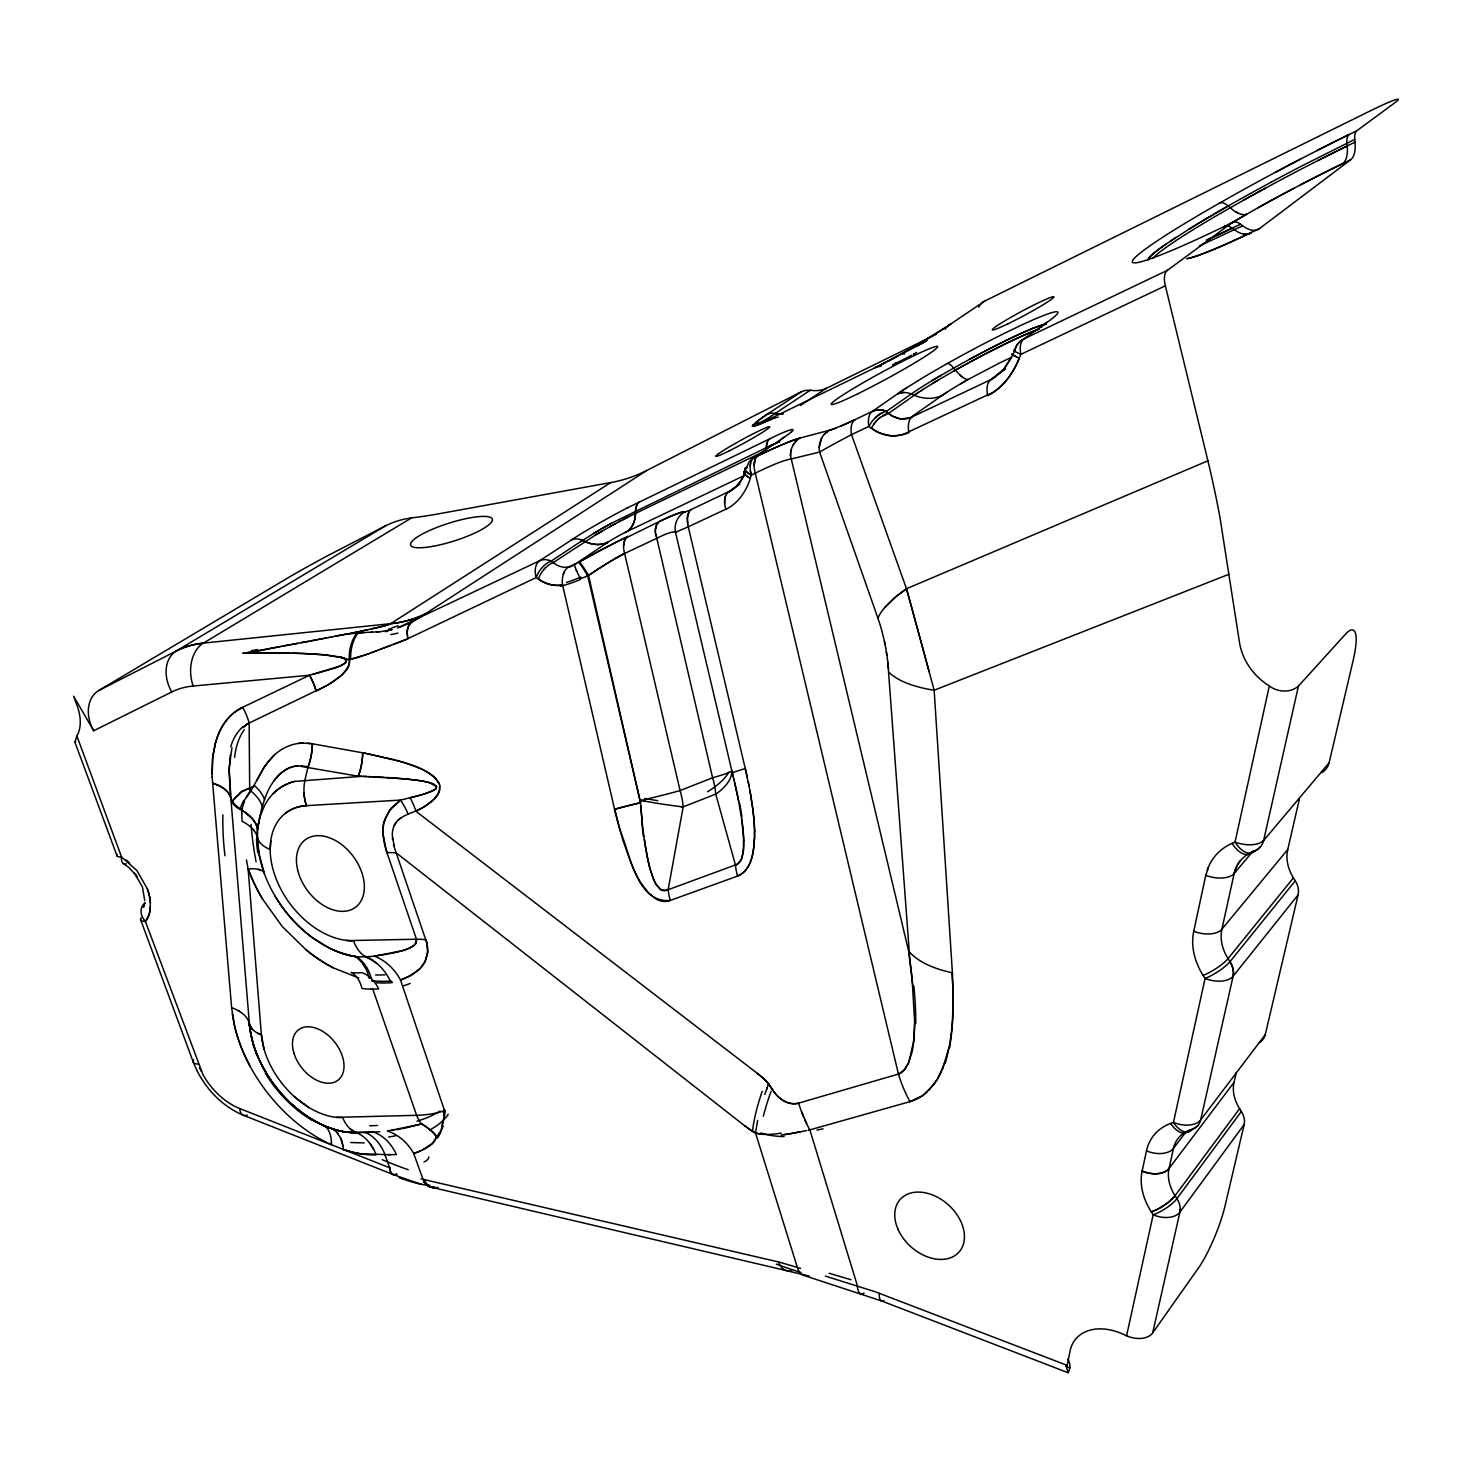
<?xml version="1.0" encoding="UTF-8"?>
<svg xmlns="http://www.w3.org/2000/svg" width="1472" height="1472" viewBox="0 0 1472 1472"><rect width="100%" height="100%" fill="white"/><g stroke="black" fill="none" stroke-linecap="round" stroke-linejoin="round"><path stroke-width="1.5" d="M766.323 449.659L766.36 447.617A18.51 10.838 64.7 0 1 767.409 442.078M257.398 835.949L257.416 834.937M914.646 1023.261L913.67 1041.44M953.194 1007.382L952.55 975.108L934.15 690.239L927.397 665.289A157.964 1.122 74.8 0 0 906.384 588.322M1180.231 1209.358L1180.029 1211.419M371.404 978.641A50.361 31.758 -80.3 0 0 355.782 956.561A98.716 67.142 53.5 0 1 258.023 847.302L257.011 826.804A50.637 30.066 3.9 0 0 251.436 817.843L246.321 813.243M257.434 834.422L257.545 831.938A98.716 67.142 53.5 0 1 260.562 815.286L264.537 805.57A98.716 67.142 53.5 0 1 294.602 781.411L361.781 776.333M744.924 475.272L627.109 531.484A36.156 22.761 63.9 0 0 635.518 513.305L635.61 510.655A17.83 11.114 64.5 0 1 636.787 505.246M424.764 962.173L427.634 952.844L426.825 942.963L394.478 847.835L392.27 834.937A30.268 20.35 56.7 0 1 392.693 830.668C394.882 815.617 411.516 814.09 422.243 807.87A136.749 95.294 83.3 0 0 428.83 803.62L429.566 803.05M754.4 838.948C753.627 852.196 751.714 870.265 737.582 876.079L670.238 900.441C636.235 903.734 629.795 851.865 619.896 830.098A387.541 312.653 80.6 0 1 614.578 809.232L562.543 584.899A18.29 12.254 79.3 0 1 568.413 567.088A35.567 25.024 -82.7 0 1 553.27 562.543M407.229 632.242L407.284 631.046M754.124 464.986L755.265 459.319M819.223 447.267L821.652 438.104M427.726 951.685L425.647 960.388L421.084 967.38A175.665 83.242 61.5 0 1 411.001 975.218L400.531 980.058A50.471 45.154 73 0 0 374.514 956.138L370.87 956.542M623.594 545.615L624.128 542.138A18.363 11.574 64.8 0 1 626.465 537.666L659.548 521.419A71.944 5.41 -28.9 0 1 684.314 511.796L685.05 511.87A17.995 1.343 -28.7 0 0 690.736 509.735L728.732 491.685L739.956 484.012M257.802 828.883L257.858 828.239A137.742 111.412 -3.6 0 1 258.262 825.203C262.2 804.209 267.702 779.461 288.089 768.458A60.426 40.333 85.6 0 1 297.822 765.826L358.322 776.222L366.896 776.517M420.164 795.211L400.568 800.087L306.544 805.644A75.256 51.06 53.5 0 0 285.2 813.446A75.164 51.005 53.5 0 0 270.756 840.586L270.167 849.491A75.164 51.005 53.5 0 0 348.441 940.59L416.466 939.228A52.035 17.498 -19.5 0 1 425.923 939.872A23.57 11.298 60.1 0 1 426.862 943.11M270.756 840.622L270.167 849.491A33.341 17.719 -0.6 0 1 257.453 837.752M743.434 850.65L741.318 859.519L737.104 864.34L666.209 890.413L660.634 889.603M247.314 1115.095A15.493 8.059 -67.3 0 1 239.77 1108.563A54.041 34.482 52.1 0 1 203.007 1074.707L145.36 921.398A42.725 27.287 54.9 0 0 149.868 911.37L150.383 902.851A42.725 27.287 54.9 0 0 147.31 888.738L136.841 870.486L121.55 856.962A15.861 4.342 -20 0 1 116.987 854.386M149.868 911.334L150.383 907.23M881.783 1301.027L802.976 1275.138A18.786 12.954 -73.5 0 1 797.309 1267.282L755.522 1132.943L757.62 1120.394M750.205 465.649L750.573 463.312M754.198 463.735L754.584 461.398M230.331 754.952L229.098 771.291L230.478 794.898M258.41 823.952L258.612 822.609M668.398 900.993L670.238 900.441A37.094 24.104 70.3 0 1 668.196 889.438L683.174 806.877A56.598 37.021 68.5 0 0 680.082 790.556L624.625 553.472A18.4 11.592 64.9 0 1 626.465 537.685M614.413 809.269A36.598 1.877 -13.2 0 1 640.541 802.663L588.542 575.46A18.308 1.748 60.6 0 0 579.122 562.028L578.312 562.488A18.308 1.766 60.6 0 1 587.751 575.92L640.504 802.7L641.645 816.224A497.738 419.87 -89.6 0 0 642.657 826.326L643.89 836.372M444.452 1115.978L441.802 1126.54M75.716 741.63L74.925 742.164L76.857 735.926A39.744 25.65 57.5 0 0 77.206 705.971L73.6 696.201L93.73 730.738L171.746 691.969A122.305 81.972 55.2 0 1 193.182 686.026L309.506 675.243L340.106 666.006A48.134 34.831 84.3 0 0 343.767 664.056L344.632 663.394A7.93 5.759 83.7 0 0 345.81 662.179L345.478 659.53A19.725 14.297 83.2 0 0 341.486 657.634L323.435 654.727M1067.918 1359.153A29.33 19.081 8 0 1 1069.85 1368.003L1068.341 1372.824L1066.648 1368.003L1070.162 1350.67A50.858 35.788 38.1 0 1 1122.952 1334.129L1126.577 1335.766A20.185 13.082 15.6 0 0 1152.686 1332.896L1198.245 1268.33A48.87 9.531 -67.9 0 0 1225.072 1205.752L1244.153 1124.553A19.982 15.198 37 0 0 1241.374 1111.47L1239.608 1108.674A40.554 31.114 36 0 1 1234.033 1082.362L1236.314 1072.554M1299.463 798.762L1287.761 849.473A42.283 34.5 35.8 0 0 1293.428 877.846L1295.268 880.79A20.829 16.818 37 0 1 1298.083 894.902L1265.276 1034.632L1200.674 1119.916A21.123 12.438 14.1 0 1 1173.46 1122.4L1170.7 1123.412A64.124 47.932 37.2 0 0 1146.486 1150.865L1142.125 1171.068A63.885 47.49 37.2 0 0 1151.306 1211.879L1153.165 1214.786L1126.577 1335.766M1240.362 860.715A44.712 36.101 36.9 0 0 1234.198 873.393L1221.889 929.2A44.252 35.162 37.2 0 0 1228.053 958.603L1229.985 961.676A21.786 17.149 38.1 0 1 1233.039 969.036A21.786 17.186 37.3 0 1 1233.094 976.322L1200.674 1119.916A21.215 16.082 37.9 0 1 1192.486 1129.116A21.123 11.923 68.2 0 1 1173.46 1122.4L1205.071 978.475L1203.121 975.421A66.755 52.937 37.2 0 1 1198.686 967.306L1196.368 961.731A66.755 52.937 37.2 0 1 1193.737 931.261L1205.77 875.343L1209.23 865.168A67.418 54.262 37.2 0 1 1232.064 843.382L1235.045 842.076A22.374 11.408 12.6 0 0 1263.712 840.199L1298.451 686.062L1345.482 634.193A54.63 11.978 -70 0 1 1353.154 660.431L1329.106 762.809A21.307 17.811 37.1 0 1 1321.672 772.671M259.44 818.248L260.139 815.12M948.943 1047.494L942.706 1068.488M1207.886 460.865A163.907 24.472 79.2 0 1 1219.957 517.353L1239.442 642.16A58.254 49.864 39 0 0 1269.324 685.989L1235.045 842.076A22.154 11.702 65 0 0 1254.806 850.926A22.319 18.198 38.4 0 0 1263.712 840.199M754.474 831.625C754.198 847.007 754.014 868.664 737.582 876.079A37.83 23.902 70.2 0 1 735.411 864.837L715.778 794.218A57.15 36.855 68.5 0 0 712.614 777.768L655.316 531.834A18.179 11.298 64.9 0 1 655.61 528.209L655.85 527.086M1152.686 1332.896L1179.9 1212.137A20.866 15.419 37.9 0 0 1176.901 1198.594L1175.042 1195.706A42.357 31.556 37.2 0 1 1169.044 1168.455L1173.478 1148.344L1185.954 1131.931M366.068 753.406L312.23 743.765A51.465 37.996 -78.8 0 1 308.016 766.894L305.035 779.737A33.617 22.816 86.8 0 0 306.544 805.644A75.054 50.931 53.5 0 0 285.2 813.427M1041.146 327.594A21.399 18.639 54.8 0 1 1047.714 321.871A98.182 7.378 -28.3 0 0 1038.754 317.455A98.182 7.378 -28.3 0 0 947.379 363.51L932.438 372.066A98.182 7.378 -28.3 0 0 922.079 378.212L906.991 387.559A98.606 7.397 -28.3 0 0 899.558 392.472L872.381 411.332L855.066 419.612A66.479 4.876 -28.4 0 1 844.597 424.433L834.771 428.499A81.126 5.943 -28.4 0 1 829.141 430.339L800.142 437.994A19.817 18.952 78.8 0 0 796.536 440.698A19.651 18.786 78.9 0 0 793.666 444.194L792.893 445.501A19.817 18.952 78.8 0 0 791.2 449.788L790.85 451.297A19.725 18.842 78.9 0 0 790.538 455.934L908.629 951.022L912.861 986.038M231.95 747.574L229.154 768.145L230.994 799.406A33.194 18.069 -4.2 0 0 241.647 810.17A50.637 29.514 4.1 0 1 257.784 829.049M215.574 742.072L212.796 756.093L212.042 774.106M261.39 810.17L261.869 808.441M215.777 741.391L212.538 758.54L212.152 777.161M442.318 1124.847L443.679 1119.603A219.162 98.514 60.3 0 0 445.096 1112.262L400.531 980.058A296.902 140.374 62.6 0 0 410.338 975.715L419.244 969.275A108.302 51.446 60.8 0 0 424.801 962.21M384.247 821.689L389.583 810.262L400.568 800.087A52.606 38.419 56.9 0 1 402.187 802.571L403.218 804.264A52.992 38.714 56.9 0 1 405.591 808.606L406.456 810.373A52.661 38.456 56.9 0 1 408.02 813.961M725.402 496.414L725.089 497.481A18.768 11.298 65.1 0 0 724.61 501.069L724.684 503.7M746.488 468.85L746.985 467.268A19.338 15.53 55.9 0 1 754.198 457.553L784.429 437.092A58.806 4.011 -28.7 0 0 777.934 434.866L627.146 507.987M758.209 455.621A122.746 8.924 -28.7 0 1 795.119 439.558A124.991 9.09 -28.7 0 1 800.142 437.994L795.119 439.558A122.599 8.906 -28.7 0 0 758.19 455.639L753.48 458.105A19.357 11.463 64.8 0 0 750.37 470.893L751.327 475.106L750.315 478.253A56.304 43.295 87.8 0 1 725.825 509.367M346.067 661.609L345.718 659.769A5.042 3.662 83.6 0 0 344.89 659.051L343.675 658.352A42.762 31.004 83.3 0 0 339.37 656.898L327.833 655.187M764.814 1094.469L766.765 1088.894M944.822 1062.821L937.554 1078.958L928.758 1090.476M766.654 1089.225L767.243 1087.569M766.894 1088.562L768.605 1083.907A58.641 43.774 73.3 0 0 763.25 1078.277L757.326 1073.346M563.334 574.172L564.254 571.927M1207.206 870.118L1208.144 867.615M768.237 1084.901L768.605 1083.907L769.267 1084.938M1013.49 353.574L1012.828 355.083M1013.858 352.618L1015.772 347.374A21.749 18.805 54.7 0 1 1023.831 338.946L1047.714 321.871M819.812 451.978A93.122 2.042 -27 0 1 851.478 434.645L868.885 426.402L871.314 428.223A66.222 49.809 -74.3 0 0 879.686 433.044L888.978 435.51A57.224 43.056 -74.5 0 0 903.882 434.074L992.625 392.564A58.972 45.08 -72.8 0 0 1008.302 377.954L1013.674 369.914A67.712 51.667 -72.8 0 0 1019.342 358.119L1020.85 354.347A21.73 11.224 65.4 0 1 1023.831 338.946L1167.462 270.296L1231.954 222.769A21.62 9.844 65.6 0 1 1240.51 224.167L1242.662 225.786A42.835 19.265 65.1 0 0 1259.517 228.565L1350.615 159.786A40.149 16.891 65.1 0 0 1355.013 142.158L1354.755 139.398A19.798 8.225 65.4 0 1 1356.926 130.695L1395.474 102.286A49.349 3.165 -27.8 0 0 1370.616 110.713L984.676 301.079L950.636 324.116A17.37 14.83 56.8 0 0 945.171 329.286M307.703 743.176L312.23 743.765L303.195 743.047A90.694 61.493 81 0 0 274.234 755.099C261.206 767.354 256.257 784.723 245.511 798.615A80.776 59.358 35.4 0 0 244.37 800.529M908.923 1062.195L913.781 1040.391A200.118 152.26 59.2 0 0 914.627 1021.807L912.07 978.052M908.592 1062.968L904.029 1070.199L898.435 1074.082L801.688 1102.234M256.772 780.583L264.482 766.397L274.289 755.044M439.355 1132.943L432.363 1143.339L421.949 1150.294M907.911 1064.403L911.867 1052.627A116.325 89.332 57.8 0 0 913.744 1041.458M688.878 512.201L687.203 518.751L687.939 525.449L747.334 777.345M394.312 825.59L396.299 822.314M1011.798 357.162L1003.628 369.564L993.232 378.506L912.217 416.852C903.311 421.802 892.75 418.048 886.052 411.277A18.216 15.106 55.4 0 0 883.715 410.504L883.421 410.43M347.539 668.122A28.446 19.559 83.9 0 1 345.166 671.508L344.724 672.06A71.466 48.889 84.4 0 1 338.486 677.819L328.863 684.314A276.515 185.546 87.2 0 1 320.381 688.914L316.112 690.994A51.686 37.665 63.5 0 0 309.506 675.243L242.604 707.333A50.526 37.794 63.3 0 1 249.118 722.752L247.388 723.893L325.606 686.173A225.529 152.039 86.6 0 0 332.635 682.014L342.258 674.636L347.742 667.754A15.106 10.396 83.7 0 0 348.754 665.418A8.611 5.943 83.7 0 0 349.269 659.474A31.556 21.289 -88.7 0 1 357.144 632.868M871.314 428.223L873.779 424.175A20.958 12.972 -53.3 0 1 880.256 417.422L888.794 413.209L916.099 394.054A80.684 6.293 -28.3 0 1 918.97 392.104L928.041 386.29A80.684 6.293 -28.3 0 1 938.731 379.794L940.13 378.966A80.537 6.256 -28.3 0 1 942.319 377.678L954.15 370.87M246.21 797.309L248.106 794.181M436.227 788.164L436.503 786.379L436.117 788.311M430.431 1130.238C441.931 1137.01 432.934 1144.83 423.458 1149.54M415.748 943.515L416.686 940.166A3.938 2.392 55.6 0 0 416.466 939.228L386.253 850.54L383.106 834.054A52.477 36.653 53 0 1 385.535 817.696L391.11 808.294L400.568 800.087M248.897 792.985L250.093 791.237M1244.153 1124.553L1179.9 1212.137A20.718 12.733 14.7 0 1 1153.165 1214.786A20.369 6.09 -32 0 0 1176.901 1198.613L1241.374 1111.47M1175.042 1195.706A20.369 6.072 -32 0 1 1151.306 1211.879A20.369 6.072 -32 0 0 1175.061 1195.706L1239.608 1108.674M1169.026 1168.51A20.792 12.567 14.1 0 1 1142.125 1171.068A20.792 12.567 14.1 0 0 1169.026 1168.51L1234.051 1082.362M1295.268 880.79L1229.985 961.676A21.491 5.17 -31.4 0 1 1205.071 978.475A21.767 11.942 13.2 0 0 1233.039 976.304L1298.083 894.902M274.123 780.454L279.257 774.622A61.014 40.719 85.7 0 1 288.089 768.458A60.426 40.333 85.7 0 1 297.841 765.826M1293.428 877.846L1228.034 958.603A21.51 5.152 -31.4 0 1 1203.121 975.421M1287.761 849.473L1221.889 929.2A21.859 11.739 12.8 0 1 1193.737 931.261M233.919 799.259L235.281 797.677M1205.77 875.343A22.098 11.537 12.5 0 0 1234.217 873.411L1253.279 850.853M1263.344 840.825L1329.106 762.809M543.591 569.866L545.376 567.898M885.077 644.626L884.359 641.185A60.978 18.069 78 0 0 878.968 621.258L877.919 618.166A94.116 35.42 -20 0 1 884.746 607.476L894.111 598.11L906.494 588.726L1207.905 460.81L1165.364 285.807A22.558 10.801 63 0 1 1167.462 270.296M264.537 799.59A50.95 24.159 19 0 0 254.693 785.809L241.794 791.844L232.484 800.805A11.206 2.594 -78.5 0 1 232.061 801.099A6.771 1.417 -87.3 0 1 231.178 798.762M884.727 607.494L896.356 596.234L906.494 588.726L851.515 434.645A20.755 11.702 65.1 0 1 855.066 419.612A67.675 4.968 -28.4 0 1 840.935 426.015M764.612 422.059L759.92 422.795A16.707 16.376 53.7 0 0 753.333 424.635L752.321 426.144L753.774 426.199M233.128 800.179L232.079 801.044M235.962 796.922L240.451 792.801M824.338 434.258L829.141 430.358A80.39 5.888 -28.4 0 0 836.114 427.984M753.333 424.654L752.468 426.31L755.265 425.739A38.585 2.355 -28.6 0 0 759.902 423.844L775.799 417.68M242.843 727.757L247.59 723.746L243.598 727.021M655.592 528.209A18.602 11.555 64.9 0 1 658.168 522.615L659.548 521.419A72.257 5.428 -28.9 0 1 684.774 511.87M397.955 820.364L400.862 817.825M1298.451 686.062C1290.539 693.202 1277.494 692.226 1269.324 685.97M790.942 432.326L792.157 431.241M875.49 417.606L877.827 415.619A21.031 13.046 -53.3 0 1 882.722 412.638M754.547 423.531L762.956 417.146M443.201 1112.188L445.39 1110.366L444.01 1110.863M755.67 422.593L757.234 421.342M758.19 455.639L757.473 456.173A19.357 11.445 64.9 0 0 754.934 471.776L898.435 1074.082A87.915 52.422 73.2 0 0 909.972 1101.608L922.65 1095.61L933.745 1084.68A127.291 94.079 45.6 0 0 942.65 1068.47M757.657 421.029L759.129 419.906M771.181 416.171A107.898 6.238 -29 0 0 769.175 417.625L760.049 422.722M826.583 432.106L829.141 430.358M768.071 418.398L769.01 417.698M810.06 390.54A16.431 14.72 60 0 0 801.541 391.662L646.668 470.525L424.764 614.192A58.512 3.625 -29.2 0 1 411.884 622.178L410.486 623.337A17.443 12.034 64.1 0 0 407.505 636.014L408.094 638.572L405.959 639.566M987.583 395.324A21.546 11.39 65.6 0 1 990.693 379.868L1005.505 369.122M680.708 806.601L683.174 806.877L716.165 793.923M888.812 413.209A48.907 32.954 -62.3 0 0 892.271 415.987L900.662 419.023L910.506 417.57L942.338 395.361A50.526 4.14 -28.2 0 1 946.864 392.251M771.015 416.245L810.078 390.356M886.365 411.424L883.494 410.43A20.829 17.278 55.3 0 0 872.381 411.332A20.847 11.666 65.2 0 0 868.885 426.402L870.467 423.678A20.939 12.99 -53.4 0 1 886.365 411.424L911.26 393.981A83.168 6.403 -28.3 0 1 940.976 375.36L953.69 368.074A83.389 6.403 -28.3 0 1 969.294 359.462A83.021 6.422 -28.3 0 1 1014.834 336.315M752.486 458.546L754.198 457.553M1147.994 259.882A165.306 11.978 -27.8 0 1 1148.491 258.649A165.011 11.96 -27.8 0 1 1154.085 253A165.048 11.96 -27.8 0 1 1165.53 244.444L1188.842 229.282A165.306 11.978 -27.8 0 1 1228.145 205.988A165.011 11.96 -27.8 0 1 1256.628 190.072L1271.587 181.939M773.83 414.313L775.1 413.466A33.267 27.085 58.1 0 0 783.435 413.945M800.382 405.573L826.362 388.295L936.247 334.328M580.575 541.641L582.526 540.353L585.065 541.549A36.266 27.802 57 0 0 596.896 544.493A36.266 27.784 56.9 0 0 607.789 542.322L608.267 542.009M384.542 647.698L406.511 639.308L536.194 577.558L538.347 579.048A18.142 10.543 -55.3 0 1 553.233 562.617L595.663 534.925A41.455 2.834 -28.9 0 1 615.903 523.406L622.84 519.708A41.455 2.834 -28.9 0 1 628.654 516.709L766.323 450.34M1170.553 241.022L1176.128 237.342M627.09 508.024A56.414 3.717 -28.9 0 0 577.87 535.771L539.727 560.703L397.642 627.937M801.541 391.644L767.133 414.313A16.486 13.34 56.9 0 1 775.1 413.466A33.267 27.103 58.3 0 0 782.276 414.055M920.037 391.423L921.086 390.724M922.171 390.006L923.294 389.289M646.668 470.525A171.267 148.157 61.7 0 1 610.714 482.577L389.988 624.11M668.196 889.438L665.694 890.56A10.12 7.71 88 0 1 661.167 889.953L655.868 884.046A50.747 38.787 88.3 0 1 651.691 873.761L650.201 869.455A165.545 130.29 89.3 0 1 645.914 848.332M927.912 338.394L921.435 342.277M928.372 338.118L914.462 346.38M93.73 730.738A31.685 24.306 61.6 0 1 98.716 690.552L176.346 650.955A153.677 103.813 55.3 0 1 203.394 643.117L411.553 517.905L418.766 516.966A145.139 29.201 -17.3 0 0 438.141 513.912L610.714 482.577M241.261 708.014L242.659 707.314L234.453 712.374A104.42 71.171 54.8 0 0 215.74 742.182M171.746 691.969A32.55 24.251 62 0 1 176.346 650.955L385.186 526.019A140.981 102.506 55.7 0 1 411.553 517.905M98.716 690.552L286.378 578.79A37.113 1.141 -29 0 1 331.862 553.527L385.186 526.019M920.092 343.068L910.782 348.496M960.627 383.787L967.49 379.831M602.066 531.171L600.41 532.128A40.682 2.65 -28.9 0 0 595.461 535.017M912.861 347.3L897.515 355.93A40.02 2.484 -28.5 0 1 884.543 362.83L886.346 361.891M1221.778 212.63L1243.969 199.99A162.435 11.886 -27.8 0 1 1265.589 188.085A162.49 11.905 -27.8 0 1 1347.174 145.986L1355.013 142.158M239.807 708.805L241.003 708.142M906.973 350.667L908.886 349.582M882.685 415.748L886.383 413.926M1231.954 222.769L1223.692 226.762A180.246 12.733 -27.8 0 1 1132.299 261.887A180.246 12.733 -27.8 0 1 1220.086 202.805L1235.266 194.23A180.246 12.733 -27.8 0 1 1300.346 159.16L1316.888 150.641A180.136 12.733 -27.8 0 1 1349.162 134.486L1356.926 130.695M954.15 370.87L955.457 370.134A80.721 6.311 -28.3 0 1 985.946 353.666L995.974 348.533L985.946 353.648M1010.914 357.696A50.674 4.14 -28.3 0 0 1000.077 362.719L967.711 379.702M675.354 532.386A52.201 7.434 -33.5 0 0 656.475 538.439L624.625 553.472A56.874 8.004 -33.6 0 0 588.634 575.478L586.813 576.27M1350.615 159.786L1342.74 163.594A132.314 10.175 -27.7 0 0 1300.273 184.975L1294.09 188.214A132.278 10.175 -27.7 0 0 1257.953 207.828L1246.674 214.231A132.278 10.175 -27.7 0 0 1226.673 225.934M609.758 526.792L610.641 526.295A37.481 1.564 -28.9 0 1 613.272 524.915A37.738 1.693 -28.8 0 1 615.793 523.572M576.546 563.463L576.325 563.592A18.934 1.38 -28.9 0 1 574.761 564.438L573.951 564.88M593.676 533.398A43.7 2.944 -28.9 0 1 611.322 523.296L769.451 446.145A45.374 3.183 -28.7 0 1 777.234 442.686L779.258 441.894M757.381 424.746A32.513 1.196 -26.8 0 0 758.062 424.672L879.336 365.645L927.066 340.75M619.399 521.53L621.129 520.61M897.442 356.298L895.749 357.181A31.74 1.159 -27.8 0 1 888.573 361.063M916.651 346.049L923.772 342.387M622.638 554.502L624.625 553.472M390.687 953.562L374.514 956.138L403.254 950.452A138.423 83.83 57.3 0 0 409.602 948.042L410.706 947.471A50.214 30.378 56.5 0 0 414.957 944.564L416.466 939.228M884.543 362.83L881.01 364.633M990.674 379.868L1003.83 369.325L1013.306 354.034A21.73 1.509 21.1 0 0 1019.342 358.138M432.842 790.722L425.445 793.647A206.043 151.322 84.9 0 1 422.17 794.641L417.79 795.855M341.541 665.307L340.032 666.043A91.54 66.056 85.2 0 1 338.615 666.669L336.223 667.626M884.065 363.253L880.9 364.872M881.01 364.633L874.386 367.945A17.517 9.697 64.7 0 1 876.337 367.117L881.102 366.142M624.956 532.533L626.649 531.705M625.655 532.202L625.471 532.275A15.861 1.141 -28.9 0 0 608.23 542.027M896.135 362.866L895.326 363.253A34.739 19.007 64.2 0 0 899.153 361.652A27.563 1.785 -28.4 0 0 911.554 355.267M892.4 364.946L897.46 362.48M1354.755 139.398L1302.058 165.839A165.14 11.978 -27.8 0 0 1271.532 181.958M635.426 513.36L635.518 513.305A36.193 22.798 64 0 1 627.201 531.447L626.925 531.576M1206.304 240.304L1240.51 224.186M1199.404 245.916L1242.662 225.786M625.214 537.74L627.863 536.489M411.958 622.159L399.17 627.422M1187.334 258.612A132.278 10.175 -27.7 0 0 1251.31 232.484L1259.517 228.565M751.327 475.106A19.302 5.152 17.6 0 1 746.985 467.286A19.32 5.152 17.6 0 0 751.327 475.106L758.338 471.702A102.083 11.684 -31.3 0 1 790.887 459.043L819.61 452.088A20.498 19.541 79.2 0 1 825.424 433.118M1165.364 285.807L1020.85 354.347A21.749 1.472 21.1 0 1 1014.778 350.281A21.712 18.768 54.7 0 1 1023.831 338.946M421.894 1150.331L413.724 1153.57A48.631 43.7 77.8 0 0 387.467 1130.974L421.875 1124.038A49.754 44.234 28.7 0 1 430.45 1130.22M1206.617 240.157L1213.572 236.974A165.14 11.978 -27.8 0 0 1232.23 228.16L1234.272 229.65M405.223 639.878L393.282 644.534M431.149 791.513L420.992 794.972M1252.01 852.141L1251.826 852.214A44.694 36.082 37.1 0 0 1234.217 873.411M1254.806 850.926L1251.826 852.214A22.135 11.721 65 0 1 1232.064 843.382M420.293 1151.067L413.724 1153.57L423.936 1181.887A16.082 12.788 -74.4 0 0 434.884 1187.278A16.1 12.806 -74.4 0 1 423.936 1181.869M407.468 948.943L401.028 951.114A256.22 155.609 58.9 0 1 397.201 952.126L392.472 953.194M1229.12 574.209L934.15 690.239A94.042 37.738 -3.3 0 1 888.757 672.134M421.562 1123.854L402.886 1128.656M375.194 651.268L376.354 650.826M587.273 576.104L580.354 578.79L576.306 570.198A18.29 2.116 61.5 0 1 574.761 564.457L607.789 542.322A36.174 27.729 57 0 1 585.065 541.549L584.918 541.475M374.035 651.728L378.654 649.943M374.587 651.507L364.449 655.279M373.612 651.894L371.606 652.666M378.396 650.035L382.058 648.637M389.804 624.202L383.474 626.078A85.431 17.425 -19.8 0 1 376.335 627.808M380.935 649.06L383.824 647.974M382.738 648.379L385.572 647.33M369.564 653.439L351.624 658.996A163.466 112.424 86.3 0 1 349.195 659.493L349.195 659.493A199.014 136.657 86.8 0 0 359.757 656.806L361.192 656.383M335.782 667.791L334.77 668.159M386.326 647.054L390.614 645.49M1192.302 1129.19L1189.707 1130.128A21.105 11.942 68.2 0 1 1170.7 1123.412M334.31 668.325L312.598 674.507M249.118 722.734L249.688 788.054L246.302 789.342A70.748 44.068 43.4 0 0 243.193 790.906M361.983 656.126L363.216 655.702M799.609 1102.822L800.731 1102.51M811.845 1129.337L909.972 1101.626M799.278 1102.914L797.879 1103.264A30.047 22.853 73.6 0 1 779.019 1097.376A35.402 26.956 73.7 0 1 775.523 1093.77L768.605 1083.907M798.744 1103.062L798.634 1103.08A85.339 52.311 73.5 0 0 800.915 1110.09L806.564 1123.559A85.339 52.311 73.5 0 0 809.876 1129.926L857.366 1285.663A19.081 7.323 -74 0 0 864.119 1293.042M416.797 796.113L414.258 796.738M390.595 629.924L392.196 629.538M391.405 629.722L380.53 631.672M413.356 796.959L409.989 797.732A52.808 37.628 62.9 0 1 411.81 800.989L412.546 802.682A53.121 37.867 62.9 0 1 414.037 806.086L414.718 807.797A52.808 37.628 62.9 0 1 416.006 811.201M375.213 628.066L372.011 628.783M777.014 417.422L778.228 417.165M368 629.666L365.571 630.182M735.411 864.874L735.89 864.782A11.114 8.17 87.8 0 0 740.894 860.366L741.87 858.084A31.225 22.853 88 0 0 743.562 848.258L743.673 837.513A132.498 94.76 88.2 0 0 742.348 823.326L738.686 801.246A380.052 257.066 87.7 0 0 734.583 782.423L675.538 532.441A18.897 18.75 -76.7 0 1 684.866 511.814L684.94 511.851M364.302 630.458L360.493 631.267M356.666 632.04L357.935 631.782M355.396 632.316L376.004 627.882A76.489 15.622 -19.8 0 0 385.167 625.655L387.909 624.827A7.378 1.527 -19.9 0 0 389.602 624.275L391.018 623.631A185.435 134.081 59.9 0 0 424.764 614.192A185.38 134.044 60 0 1 391.018 623.631L203.394 643.117A153.622 103.776 55.3 0 0 176.346 650.955M353.942 632.61L355.672 632.242M354.126 632.574L334.862 636.29M351.587 633.089L352.857 632.831M363.878 632.574L346.619 634.119M797.346 1132.391L806.49 1130.588M809.03 1130.091L811.109 1129.539L808.183 1130.257M796.536 1132.557L800.271 1131.802M797.143 1132.428L794.88 1132.87M331.366 636.971L336.462 636.014M332.046 636.861L328.348 637.542M328.882 637.486L324.318 638.333M789.102 1133.918L795.579 1132.741M321.319 638.903L325.974 638.038M336.223 636.033L346.012 634.23M318.32 639.474L323.086 638.59M311.935 640.67L320.197 639.142M315.118 640.081L317.326 639.658M310.739 640.909L314.438 640.228M307.942 641.424L311.586 640.762M308.715 641.314L302.938 642.362M794.034 1133.035L787.851 1134.121M307.501 641.534L301.41 642.638M297.528 643.356L292.302 644.331M257.085 651.323L280.71 646.466M302.698 642.418L289.414 644.883M288.843 644.975L284.262 645.803M291.162 644.552L282.955 646.061M283.691 645.914L243.45 653.292M400.66 1129.061L396.336 1129.76M345.552 634.303L347.392 634.009M788.274 1134.066L781.135 1134.986M347.539 633.972L349.195 633.733M786.618 1134.323L784.098 1134.654M391.938 1130.404L394.146 1130.091M251.068 652.298L242.733 653.292L247.719 653.218M352.158 633.31L353.519 633.126M809.195 1276.077L787.52 1270.925M380.53 631.672L362.793 632.61M370.87 956.542L359.15 956.947M378.746 631.874L376.942 632.022M391.773 981.125L381.708 981.401M298.742 743.378L303.195 743.047M331.77 1128.674L338.542 1130.68A94.539 61.898 51.5 0 0 343.142 1131.655L350.686 1132.63A95.073 62.302 51.6 0 0 356.537 1132.759L365.35 1132.52A86.535 17.885 9.8 0 0 367.466 1132.446L370.006 1132.318A87.989 18.198 9.8 0 0 371.496 1132.226L379.776 1131.692M371.974 1132.189L371.496 1132.226A86.958 17.995 9.8 0 1 370.006 1132.318M348.993 659.493L348.238 659.511M246.45 859.942L248.106 868.83L251.436 868.719A50.287 14.352 -20.5 0 1 263.322 871.792L264.39 873.632L258.796 852.914M371.202 632.353L372.195 632.316M358.248 632.739L359.407 632.702M421.231 1123.67A32.439 21.436 89.2 0 1 416.631 1115.316L336.278 1117.358A71.3 46.552 51.5 0 1 308.954 1107.514A71.686 46.81 51.5 0 1 302.257 1103.043A71.3 46.552 51.5 0 1 297.381 1099.234L294.216 1096.493M360.548 632.666L361.67 632.629M348.054 1132.244L373.41 1132.078A48.558 37.278 88.6 0 1 396.428 1154.563L393.705 1154.618A142.085 10.212 3.4 0 1 390.89 1154.674A141.643 10.194 3.4 0 1 388.718 1154.692L360.143 1153.717A127.935 84.051 51.5 0 1 343.454 1149.503L239.77 1108.563M243.524 653.292L246.836 653.218M353.427 940.737L353.538 940.737A33.23 22.117 89.3 0 0 365.976 956.947L367.871 957.757A50.416 41.492 83.6 0 1 390.411 981.235M247.498 653.218L249.044 653.182M248.621 653.2L249.946 653.182M249.798 653.182L254.067 653.126M251.951 653.145L282.753 653.034M353.206 940.737L351.238 940.737M255.852 653.108L257.655 653.09M259.44 653.071L284.427 653.053M282.863 653.071L283.875 653.053M284.078 653.071L286.69 653.09M284.703 653.09L290.536 653.145M286.58 653.108L288.954 653.126M289.046 653.145L290.058 653.145M291.419 653.182L293.977 653.218M292.615 653.218L294.455 653.237M294.161 653.255L302.367 653.458M371.073 989.147L378.635 988.926A33.598 27.637 83.7 0 0 362.296 972.716L357.015 972.918A56.69 24.932 31.1 0 1 351.164 972.44A33.58 21.16 -80.3 0 1 361.965 988.485A87.161 28.98 23.5 0 0 370.907 989.202L370.815 989.129M294.768 653.255L298.43 653.366M299.35 653.384L308.568 653.697M350.998 940.737L349.379 940.663M302.993 653.513L327.538 655.095M363.529 776.406L404.34 778.798M347.944 659.493L347.576 659.474A6.403 4.526 76.4 0 1 346.601 659.162M368.754 776.59L370.502 776.664M336.278 1117.358L342.737 1117.616A31.814 21.638 89.6 0 0 356.003 1132.557A93.95 61.493 51.5 0 1 320.675 1124.093L311.696 1119.198A93.877 61.456 51.5 0 1 266.009 1072.646A93.693 61.327 51.5 0 1 253.092 1043.354A92.865 61.106 51.2 0 1 252.246 1040.373M372.25 776.738L384.468 777.345M309.359 653.77L312.524 653.936M312.984 653.973L316.149 654.157M386.198 777.455L393.19 777.897M316.609 654.194L323.178 654.654M349.14 940.645L346.472 940.387M394.938 778.026L416.429 780.16M381.598 981.327A102.966 31.482 21.4 0 1 374.385 980.904L371.68 980.72M374.477 980.978L371.956 980.738M404.947 778.854L406.18 778.982M301.19 765.753L307.906 766.82M406.787 779.038L411.7 779.553M412.546 779.663L422.188 781.043M346.196 1132.152L347.502 1132.17A93.877 61.456 51.5 0 1 321.798 1124.645L320.675 1124.074M347.41 659.456L347.337 659.438A6.937 5.023 81.6 0 1 346.582 659.327M369.288 978.402A50.361 30.544 -79.1 0 0 354.623 956.395L355.782 956.561A58.604 28.428 34 0 0 358.561 956.984M416.944 780.215L419.575 780.602M904.599 353.961L902.41 353.648A17.572 3.441 61.2 0 1 903.072 352.857M420.072 780.694L423.918 781.356A125.782 92.294 79 0 1 428.628 782.386L436.54 786.434L433.854 784.153A48.061 35.475 80.4 0 0 429.051 782.534L422.593 781.117M643.43 800.915L645.49 801.283M733.24 776.811L731.75 771.126A57.15 3.128 -13.2 0 1 712.614 777.768L680.082 790.556A56.598 2.999 -13.2 0 1 640.927 800.455L642.05 800.658M362.701 752.799A52.256 37.702 -79 0 1 358.322 776.222A52.311 37.738 -79 0 0 362.682 752.799L394.882 759.81M367.742 753.719L403.438 762.275A329.489 224.075 77.1 0 1 408.627 763.95L418.637 767.758A148.874 103.187 79.5 0 1 422.446 769.488L427.8 772.358M760.748 1134.176L757.252 1133.403M421.029 1178.87L779.645 1262.222L800.547 1268.349M424.304 1179.716L424.414 1179.734A16.082 12.935 -75.8 0 0 438.122 1187.444M431.719 1187.315L788.33 1271.072M883.715 410.504L883.126 410.338A19.927 16.486 54.9 0 0 872.454 411.498M258.299 869.363L260.378 869.97M743.489 1124.829L750.978 1130.275A58.512 31.133 56.5 0 0 755.522 1132.943L760.95 1134.213A154.229 104.034 -76.9 0 0 781.19 1133.035M396.594 760.27L413.816 765.808A146.335 101.458 79.6 0 1 426.825 771.714M335.45 1129.834L332.322 1128.858L336.481 1131.839L340.474 1137.782A48.263 25.484 -70.1 0 1 342.13 1142.364L343.454 1149.503L389.583 1167.719A15.916 7.544 -68.1 0 0 396.575 1174.104M358.782 977.997L332.93 967.693A133.51 91.135 53.5 0 1 306.25 949.974L282.274 926.55L262.476 898.932A133.713 91.282 53.5 0 1 248.106 868.83L261.39 1034.779L264.169 1049.554A71.889 46.938 51.5 0 1 261.39 1034.779L257.913 1033.289A31.74 17.222 -5.5 0 1 249.412 1024.015L249.32 1023.574A48.098 26.036 -6.5 0 0 231.619 1007.676L212.134 777.014M825.277 1276.077L875.141 1291.717L1067.108 1365.354M421.838 1184.574L392.969 1174.472M759.092 424.506A38.235 2.116 -28.4 0 0 768.568 420.238L766.765 419.391A33.414 31.206 55.9 0 0 770.242 419.667M549.387 560.446L550.638 560.942M344.117 658.186L339.498 656.935L341.43 657.377A42.614 31.078 83.5 0 1 344.117 658.168L346.233 659.106M1065.599 1366.366L1069.85 1368.003M881.213 1300.806L1067.936 1372.658M392.619 1174.325L243.156 1115.169C223.063 1106.723 206.982 1090.255 197.174 1070.99M344.374 658.297L345.405 658.738M326.784 1126.816L328.992 1127.681L325.662 1126.356A94.19 61.622 51.4 0 1 324.006 1125.638L323.454 1125.381A94.208 61.658 51.4 0 1 309.617 1117.874A94.539 61.898 51.5 0 1 265.88 1072.297M581.348 539.874L582.838 540.518M356.003 1132.557L350.134 1128.822M583.151 540.666L583.961 541.034M257.913 1033.289L259.017 1033.822M1238.154 213.146L1235.946 211.986M421.802 1124.001L421.875 1124.038A49.054 43.571 28.7 0 1 436.338 1136.384L437.129 1137.359M426.806 771.788L434.7 777.418L439.098 783.362M1012.239 353.998A21.933 1.527 21 0 0 1012.313 354.384L1013.858 355.451M675.151 532.22L675.538 532.441A37.334 0.938 -21.3 0 1 687.038 527.362L725.788 509.238L725.402 507.84A19.154 11.518 65.1 0 1 728.732 491.722M238.28 1010.657L239.752 1011.522M364.246 955.898L365.994 956.947A50.416 41.29 82.5 0 1 373.299 961.032L376.814 963.424M241.758 813.63L241.684 810.152L243.322 810.98M428.334 772.671L429.401 773.352M308.954 1107.514L295.798 1097.873M553.233 562.617L549.902 560.63A18.161 13.653 56.1 0 0 539.727 560.703A18.142 11.85 64.4 0 0 536.194 577.558A18.124 10.543 -55.3 0 1 551.08 561.145L582.526 540.353A17.903 13.598 56.2 0 0 571.246 539.985M123.39 863.494L129.334 867.873L137.08 876.686L134.541 873.282M660.302 889.382L656.475 885.04A35.825 27.453 88.4 0 1 653.55 879.189M744.758 1125.822L746.286 1126.982A64.198 34.206 56.6 0 0 755.522 1132.98M758.43 1074.192L415.95 811.274L418.158 810.134A176.235 122.452 83.9 0 0 425.813 805.699L433.118 800.124A41.326 29.035 81.8 0 0 437.57 795.119L439.723 790.151L439.723 785.275L439.208 791.881L434.516 798.744A70.693 49.514 82.3 0 1 429.566 803.031M742.882 1124.369L396.391 853.006A52.514 16.137 -19.2 0 0 386.934 852.656M125.635 859.685L129.591 862.868M962.044 376.722L960.278 375.213M293.149 1105.325L296.332 1108.085A93.969 61.806 51.6 0 0 309.598 1117.929M1220.086 202.805A19.504 8.078 61 0 1 1228.2 206.006L1230.224 207.754A39.689 16.689 61.4 0 0 1246.674 214.231A132.351 10.175 -27.7 0 0 1223.968 227.553M250.277 816.647L247.719 814.347A50.637 30.066 3.9 0 0 241.684 810.152M251.878 1028.762L252.54 1029.48L249.412 1024.015L230.81 797.879A50.066 23.865 -5.5 0 0 224.922 789.47M252.356 828.626L254.141 830.723M251.436 817.843L252.503 819.058M337.382 1132.851L338.247 1133.937M370.318 1144.002L373.538 1149.135A48.355 32.918 -88.8 0 1 376.206 1154.913A128.358 84.346 51.5 0 1 360.143 1153.717A127.917 84.051 51.5 0 1 343.454 1149.503M134.706 873.503L142.453 887.027L144.734 900.717M363.032 964.105L364.982 967.196M641.884 884.304L648.766 893.173L655.886 898.932A27.306 20.461 78.7 0 0 668.417 901.03M744.556 473.892L744.041 472.954M769.672 1085.582L770.629 1087.072A49.533 37.812 73.8 0 0 778.909 1097.578M265.99 1072.389L264.923 1070.567A94.226 61.658 51.5 0 1 261.887 1064.992L258.281 1057.485A94.226 61.658 51.5 0 1 255.245 1049.867L254.582 1047.972M373.538 1149.135L371.459 1145.639A48.374 32.936 -88.8 0 0 356.537 1132.759A95.183 62.358 51.5 0 1 350.686 1132.63M806.564 1123.559L805.037 1120.284M199.474 1067.605L201.13 1071.174M193.292 1062.269L196.843 1070.346M576.306 570.198L576.766 571.283M803.583 1116.935L801.559 1111.82M653.513 879.207L649.612 867.284A156.474 122.894 89.2 0 1 646.484 852.895L643.871 836.262M439.153 783.527L439.539 784.576M76.857 735.926L121.55 856.962A15.714 7.084 -57.8 0 0 126.279 863.898M74.87 742.035L117.061 855.968M140.558 919.577L193.145 1061.772M365.35 1132.52A48.484 32.918 -88.9 0 1 385.02 1154.729L385.296 1155.538M385.002 1154.729L389.583 1167.719M819.61 452.088L877.919 618.166M372.747 989.037L416.631 1115.316M262.366 806.674A50.839 25.723 16.2 0 0 250.498 790.666L249.688 788.054M439.447 784.318L435.675 778.375A42.872 30.084 81 0 0 429.364 773.407M732.265 772.966L732.302 773.094A37.996 2.042 -13.3 0 1 745.329 768.586L750.26 792.102M393.502 844.468L393.962 846.142M342.13 1142.364L342.939 1145.805M733.682 778.67L734.142 780.528M249.43 1024.806L249.357 1023.923A94.466 61.769 51.5 0 0 250.718 1033.565L253.092 1043.354A93.546 61.309 51.4 0 0 266.082 1072.646M734.583 782.386L738.686 801.21M614.578 809.232L622.693 839.61L630.899 862.739A114.356 87.087 79.6 0 0 641.792 884.414M750.922 473.69L750.37 470.893M884.396 641.332L885.739 648.103M748.254 781.761L749.156 786.177M750.039 790.942L751.235 797.916M885.758 648.287L886.88 655.04M687.626 524.069L687.442 516.322A18.989 11.629 65 0 1 691.398 509.422M655.739 535.808L655.39 533.14M645.674 848.387L644.294 839.298M886.365 651.765L887.358 658.499M887.818 662.106L909.88 960.075A567.162 406.401 63.5 0 1 912.07 978.052M741.833 819.426L743.783 840.696M249.854 1028.431L251.675 1038.018A94.079 61.879 51.2 0 0 252.098 1040.354M250.737 1033.565L249.412 1024.015L249.67 1026.922M249.817 1028.192L249.449 1024.972M231.656 1008.136L234.839 1027.125A127.972 84.088 51.5 0 0 236.734 1034.135A127.917 84.051 51.5 0 0 250.24 1066.63M887.395 658.683L888.499 668.785M392.398 837.991L392.564 839.574M642.105 821.063L640.743 805.754M1300.273 184.975A132.278 10.175 -27.7 0 1 1342.758 163.594A40.057 16.946 65.1 0 0 1347.174 145.967L1346.935 143.226A19.762 8.262 65.4 0 1 1349.143 134.504A180.246 12.733 -27.8 0 0 1316.87 150.659M731.768 771.402L731.75 771.126A57.132 26.441 -15.2 0 1 715.778 794.218M241.758 813.63L242.07 821.339A50.563 27.287 -1.6 0 1 257.398 837.476L257.434 839.61M588.524 575.46A61.64 8.777 -33.6 0 1 600.226 567.677L604.9 564.751A54.354 7.765 -33.7 0 1 622.969 554.171M625.324 537.666A75.642 5.63 -28.9 0 0 579.14 562.028A75.385 5.612 -28.9 0 1 627.955 536.415M306.452 805.699A33.617 22.963 86.8 0 1 303.894 792.801M354.623 956.395A98.771 67.178 53.5 0 1 334.162 950.286M273.35 793.408A98.771 67.178 53.5 0 1 294.658 781.319M431.296 791.237A24.38 18.05 81.7 0 0 436.209 788.477A18.345 13.579 81.4 0 1 432.805 790.611M574.411 564.218A8.482 2.134 -28.1 0 1 568.634 566.83M574.043 564.972A8.041 2.539 -28.9 0 1 568.137 567.346M355.782 956.579A98.808 67.215 53.5 0 1 328.992 947.858L311.53 937.002A98.808 67.215 53.5 0 1 275.264 896.448M750.996 797.971A169.206 125.93 80 0 1 754.713 839.003M790.538 455.934A19.872 18.989 78.9 0 1 791.2 449.788M792.893 445.501A19.854 18.97 78.9 0 1 796.536 440.698M791.605 1270.943A18.676 13.653 -78.7 0 1 778.504 1261.946M410.394 947.582A99.894 60.407 56.6 0 1 407.45 948.888M240.23 809.269A50.655 36.708 42.1 0 1 244.039 800.253M242.015 810.134A49.128 34.666 49.7 0 1 244.536 801.541M250.461 790.666A32.862 24.325 65.3 0 1 249.651 788.072M766.36 447.617A18.547 10.874 64.7 0 1 770.224 438.49M635.61 510.655A17.848 11.132 64.5 0 1 639.713 501.676M927.581 1091.506A73.618 54.354 44.5 0 1 910.027 1101.7M907.672 1064.238A30.691 23.736 56 0 1 898.619 1074.394M798.67 1103.227A30.286 23.037 73.6 0 1 779.001 1097.431M952.752 1007.271A269.873 197.653 48.2 0 1 945.337 1063.078M952.421 972.771A90.16 43.737 -2.7 0 1 908.61 951.004M951.795 972.661A358.745 260.158 49.7 0 1 949.606 1047.751M385.112 974.832A134.375 24.49 10 0 1 375.562 975.016M410.154 983.351A134.265 31.243 15.5 0 1 403.733 985.67M392.417 982.542A102.286 32.826 22.6 0 1 376.574 982.726M583.298 539.985A43.682 2.815 -29 0 1 594.302 533.158M593.952 533.287A43.571 2.87 -28.9 0 1 611.34 523.333M683.174 806.877A56.58 4.177 10.3 0 1 640.927 800.455M752.45 1131.471A164.386 65.78 -55.8 0 1 762.22 1091.286M758.411 1074.229A69.405 51.704 73.2 0 1 768.678 1083.815M899.558 392.454A98.182 7.378 -28.3 0 1 906.991 387.559M947.379 363.51A20.332 4.802 61 0 1 953.69 368.074L955.457 370.134A41.382 9.936 61.2 0 0 968.245 379.408M904.084 392.49A20.534 17.167 55.2 0 0 897.386 393.962A20.553 17.186 55.4 0 1 911.26 393.981L914.333 395.287A41.602 35.126 56.8 0 0 942.338 395.361A50.674 4.14 -28.3 0 1 965.338 381.064M778.927 442.244A19.044 15.438 56 0 1 784.447 437.092M759.478 419.667A97.262 5.906 -28.6 0 1 767.022 414.368M763.158 417.036A74.134 4.471 -28.6 0 1 767.354 414.202M753.314 426.457A43.185 2.631 -28.6 0 0 768.991 419.557A17.002 9.918 64.6 0 1 770.978 418.729M927.673 338.505A115.055 7.01 -28.5 0 0 950.838 324.006A113.252 6.9 -28.5 0 1 928.096 338.229M978.733 307.17A17.02 14.665 57.1 0 1 984.676 301.079M1275.47 172.279A179.86 12.696 -27.8 0 1 1300.346 159.178M1223.692 226.762A21.583 9.862 65.5 0 1 1232.248 228.16M817.015 1130.036A245.419 9.807 -9.2 0 1 823.124 1128.858M800.878 1272.544A209.171 17.774 13.4 0 1 776.314 1264.117M851.055 1279.738A209.484 11.831 14.6 0 1 829.122 1273.243M1146.486 1150.865A20.884 12.512 14 0 0 1173.478 1148.344A42.541 31.906 37.1 0 1 1189.652 1130.146M1229.985 961.676A21.786 17.149 38.1 0 1 1233.039 976.304M769.267 446.255A45.522 3.165 -28.6 0 1 777.069 442.796M883.991 1300.586A19.118 6.311 -70.4 0 1 879.262 1293.281M996.066 348.478A80.684 6.293 -28.3 0 1 1039.545 329.029M995.201 348.919A80.537 6.256 -28.3 0 1 1037.778 329.636M955.291 370.171A80.776 6.311 -28.3 0 1 986.038 353.556M440.183 1110.9A187.275 75.293 14.6 0 1 416.926 1121.222M442.06 1126.834A172.426 79.249 58.4 0 1 439.576 1133.201M443.146 1125.786A169.262 77.262 59.2 0 1 437.626 1138.003M444.36 1109.428A233.294 109.756 57.4 0 1 443.514 1115.077M935.346 381.855A80.334 6.201 -28.3 0 1 938.823 379.776M932.512 383.548A80.169 6.219 -28.3 0 1 935.198 381.91M915.658 394.257A81.438 6.293 -28.3 0 1 918.546 392.306M1234.419 229.742A42.762 19.32 65.1 0 0 1251.31 232.484A132.351 10.175 -27.7 0 1 1186.8 258.704M1251.31 232.484A42.743 19.32 65.1 0 1 1243.803 234.14M1257.953 207.828A131.891 10.138 -27.7 0 1 1294.09 188.214M312.45 743.728A51.52 38.125 -79 0 1 308.126 766.949M616.014 808.993A36.598 1.711 -13.3 0 1 640.412 802.829M443.937 1110.826A121.366 34.39 13.2 0 1 416.723 1115.371M448.242 1114.341A187.11 82.027 20.4 0 1 431.002 1129.263M193.182 686.026A32.66 23.074 84.1 0 1 203.394 643.117M364.21 1142.898A135.442 11.39 4 0 1 350.649 1142.53M428.812 1156.9A135.111 24.196 12.7 0 1 423.991 1161.997M395.986 1135.703A183.798 60.094 18.9 0 1 388.682 1136.991M377.55 1125.473A183.945 52.293 15.1 0 1 369.748 1125.749M350.63 659.327A31.538 19.89 -88.6 0 1 357.549 633.586M387.946 631.212A150.31 82.524 -57.6 0 1 385.462 631.654M391.018 628.507A144.642 76.783 -55 0 1 388.59 629.096M398.194 625.766A139.95 73.471 -54.2 0 1 391.994 627.734M309.506 675.243A51.704 37.683 63.5 0 1 316.112 690.994M346.251 661.922A16.45 11.942 83.9 0 1 341.449 664.829M141.183 917.737A15.75 4.637 -20.3 0 0 145.36 921.398A15.53 11.96 37.1 0 1 145.139 902.998A15.364 9.881 54.3 0 0 143.41 907.378M147.31 888.738A42.762 27.306 54.9 0 1 150.383 902.851M149.868 911.407A42.762 27.306 54.9 0 1 145.36 921.435M143.686 906.862A15.879 10.138 56.1 0 1 145.047 903.256M908.85 432.124A21.105 11.629 65.5 0 1 912.217 416.852M580.962 577.153A34.739 3.662 -22.2 0 1 566.481 582.47M580.005 579.71A34.739 5.575 -23.5 0 1 560.243 586.298M913.873 986.203A346.601 258.686 61.1 0 1 915.768 1023.574M1221.962 212.52A162.49 11.905 -27.8 0 0 1154.784 256.33A162.509 11.905 -27.8 0 0 1152.981 258.189M906.439 588.561A158.498 1.122 74.8 0 1 929.182 671.876M1188.806 229.301A165.14 11.978 -27.8 0 1 1228.163 205.988M1197.803 1125.565A21.215 16.008 37.1 0 1 1192.43 1129.061M1260.566 846.639A22.301 18.142 37.5 0 1 1254.77 850.871M1317.918 160.595A162.858 11.923 -27.8 0 1 1347.027 146.096M257.269 837.402A88.394 54.63 58.7 0 1 257.287 835.875M259.182 853.006A86.719 52.348 59.9 0 1 257.766 839.776M257.784 852.638A87.29 54.078 58.9 0 1 256.533 839.187M908.923 432.602A60.389 45.43 -74.5 0 1 871.479 427.91M873.798 424.194A21.362 13.119 -53.3 0 1 880.311 417.386M969.275 359.462A83.168 6.403 -28.3 0 1 1046.353 324.263M1019.084 358.027A61.806 47.233 -72.8 0 1 987.694 395.802M257.71 828.239A137.006 110.639 -5.1 0 1 258.042 825.185M212.538 783.325A50.066 23.865 -5.5 0 1 224.922 789.489A50.085 23.865 -5.4 0 1 230.81 797.898M212.796 783.141A50.085 24.067 -5.8 0 1 225.124 789.415M426.898 943.129A28.502 13.634 60.1 0 1 427.69 951.648M407.505 636.014A17.756 12.254 64.1 0 1 410.559 623.153M1243.803 200.045A162.49 12.015 -27.8 0 1 1265.478 188.085M760.803 423.513A30.838 1.27 -27.5 0 1 759.57 424.028A30.986 1.196 -27.2 0 1 758.558 424.414M826.344 388.24A32.678 27.49 52.1 0 1 810.078 390.135M1148.565 258.649A165.6 11.978 -27.9 0 1 1154.324 252.89M1154.177 252.963A165.177 11.886 -27.9 0 1 1165.677 244.389M224.995 855.802A319.939 232.686 49.2 0 1 222.879 814.789M256.091 861.893A320.215 208.417 56.6 0 1 251.031 824.43M1033.326 328.201A83.021 6.422 -28.3 0 1 1046.095 324.3M1015.091 336.15A83.113 6.495 -28.4 0 1 1034.264 327.759M932.162 380.586A82.469 6.348 -28.3 0 1 940.976 375.36M254.417 1047.77A94.539 61.898 51.5 0 1 251.528 1037.778M343.142 1131.637A95.165 62.358 51.5 0 1 338.542 1130.643M320.638 1124.406A93.141 61.769 52 0 1 311.622 1119.53M311.549 1119.953A93.674 62.284 51.7 0 1 285.936 1099.658A93.766 62.413 51.3 0 1 265.254 1072.959M253.221 1043.372A93.693 61.217 51.5 0 1 250.847 1033.602M254.251 1047.972A92.994 61.364 51.2 0 1 252.742 1043.188M258.115 1057.503A93.233 61.364 51.3 0 1 255.079 1049.886M264.776 1070.604A92.202 61.327 51.2 0 1 261.722 1065.047M292.983 1105.601A94.171 62.118 51.6 0 1 265.714 1072.499M309.617 1117.855A93.895 61.585 51.5 0 0 323.454 1125.381L324.392 1125.914A48.208 22.209 -64.5 0 1 331.384 1141.26L331.476 1144.774A127.751 83.941 51.5 0 1 236.734 1034.135A128.322 84.327 51.4 0 1 232.263 1013.435M326.232 1126.834A94.41 62.118 51.7 0 1 323.435 1125.638M331.752 1128.472A94.282 61.566 51.3 0 1 328.992 1127.478M1016.453 356.739A22.172 1.564 20.9 0 1 1014.079 355.525M784.042 1136.531A159.786 109.462 -86.5 0 1 760.969 1132.962M763.324 1116.273A164.367 59.395 -57.7 0 1 771.089 1091.304M242.144 809.747A33.028 18.253 3.4 0 1 232.337 801.007M233.275 800.547A29.182 4.655 -66.3 0 1 232.834 800.97M235.557 797.622A81.218 24.601 -20.8 0 1 236.238 796.867M240.23 792.58A73.03 44.914 39.8 0 1 242.862 790.574M230.736 746.709A68.485 47.969 61.8 0 1 243.193 726.506M1265.276 1034.632A20.314 15.824 36.9 0 1 1259.535 1042.581M390.448 1154.618A142.324 10.286 3.4 0 1 388.277 1154.637M387.099 852.638A59.322 41.474 52.9 0 1 383.842 821.431M234.655 757.362A68.926 44.068 72 0 1 244.223 729.762M628.746 516.635A38.677 2.374 -28.7 0 0 627.532 517.261L627.035 517.537A37.168 2.245 -28.7 0 0 625.71 518.236M624.33 518.99A36.064 2.079 -28.6 0 1 625.563 518.346M622.472 520.021A34.647 1.748 -28.5 0 1 623.686 519.377M396.925 1174.251A15.916 7.562 -68 0 1 389.933 1167.848M408.296 1169.743A97.814 14.039 25.9 0 1 382.168 1159.678M429.971 1185.328A97.759 22.301 30.2 0 1 399.133 1177.692M198.039 1064.017A15.511 5.281 -20.9 0 1 193.678 1059.711M332.93 967.693A133.878 91.374 53.5 0 1 306.25 949.974M262.513 898.969A133.878 91.374 53.5 0 1 248.142 868.848M655.316 531.834A18.584 11.537 64.9 0 1 658.168 522.615M916.596 352.489A17.848 1.159 -28.4 0 1 913.394 354.255M340.455 1137.801A48.245 25.153 -70.9 0 1 342.13 1142.382M728.714 772.082A57.132 20.976 -20.7 0 1 707.59 791.734M657.837 800.713A56.58 1.27 10.1 0 1 644.754 798.431M415.858 943.662A41.842 25.3 56.1 0 1 410.154 947.526M643.393 836.354A423.862 352.802 -89.8 0 1 641.645 821.137M295.854 1097.928A71.3 46.552 51.5 0 1 264.224 1049.646M743.618 840.696A59.119 43.001 88.2 0 1 743.323 850.632M739.533 802.921A255.171 178.259 88.1 0 1 741.998 816.96M914.075 353.906A16.891 1.104 -28.4 0 1 913.578 354.163M349.545 659.493A11.334 7.82 83.7 0 1 347.41 667.938M215.961 741.52A103.85 70.785 54.8 0 1 238.942 709.099M257.637 649.557A220.469 129.334 -48.5 0 1 251.638 650.624M397.863 633.089A141.33 80.242 -59.2 0 1 390.779 634.542M750.076 792.138A193.494 143.281 80.1 0 1 754.694 831.625M757.289 424.562L760.012 422.74L757.289 424.562M728.787 491.924A36.579 26.864 -80.6 0 0 745.255 472.199A36.579 26.827 -80.5 0 1 728.787 491.906M745.347 470.635A19.32 5.17 17.6 0 0 750.334 478.253A19.32 5.17 17.6 0 1 745.402 470.617M857.863 393.76A60.499 4.03 -28.5 0 0 937.627 346.766A60.499 4.03 -28.5 0 0 857.771 385.866A60.499 4.03 -28.5 0 0 857.863 393.76M729.118 450.91A30.802 1.969 -28.7 0 0 769.727 426.88A30.802 1.969 -28.7 0 0 729.247 446.954A30.802 1.969 -28.7 0 0 729.118 450.91M1007.934 323.822A34.813 2.429 -28.2 0 0 1053.878 296.884A34.813 2.429 -28.2 0 0 1007.75 319.13A34.813 2.429 -28.2 0 0 1007.934 323.822M897.902 1229.01A39.45 28.097 42 0 0 957.959 1253.169A39.45 28.097 42 0 0 932.935 1195.117A39.45 28.097 42 0 0 897.902 1229.01M433.081 546.296A42.946 9.274 -17.6 0 0 492.366 519.174A42.946 9.274 -17.6 0 0 428.812 530.822A42.946 9.274 -17.6 0 0 433.081 546.296M538.366 578.993A54.28 39.983 85.9 0 0 562.543 584.973A54.243 39.946 85.9 0 1 538.366 578.993M293.922 1053.142A32.016 20.902 51.5 0 0 337.824 1080.338A32.016 20.902 51.5 0 0 323.012 1031.559A32.016 20.902 51.5 0 0 293.922 1053.142M297.62 869.805A42.081 28.557 53.5 0 0 354.494 907.985A42.081 28.557 53.5 0 0 339.057 842.738A42.081 28.557 53.5 0 0 297.62 869.805"/></g></svg>
